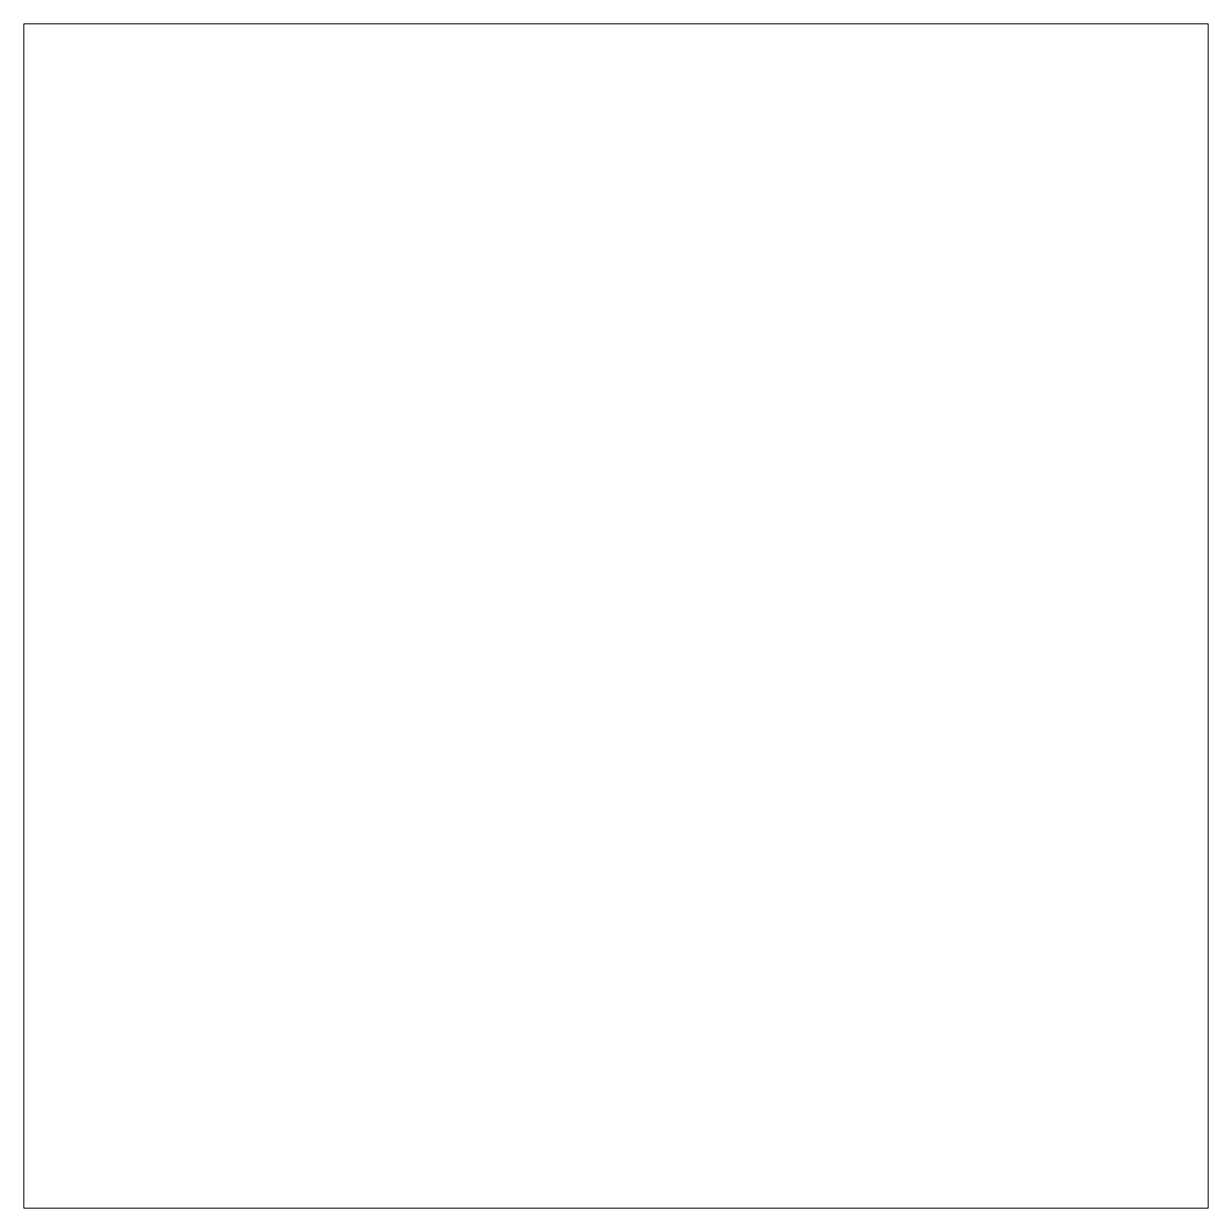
# Model space of a CAD drawing. Header units: millimetres. Extents: x -47.6 to 2.4, y 18.2 to 68.2.
import ezdxf

# ---------------------------------------------------------------- set-up
doc = ezdxf.new("R2010")
doc.units = ezdxf.units.MM
doc.header["$MEASUREMENT"] = 0
doc.layers.add('Layer 1', color=7, linetype='Continuous')

msp = doc.modelspace()

# ---------------------------------------------------------------- linework, layer by layer
at = {"layer": 'Layer 1', "color": 250, "lineweight": 18}
msp.add_lwpolyline([(-47.594, 18.1943), (2.406, 18.1943), (2.406, 68.1943), (-47.594, 68.1943), (-47.594, 18.1943)], close=True, dxfattribs=at)

doc.saveas('drawing.dxf')
